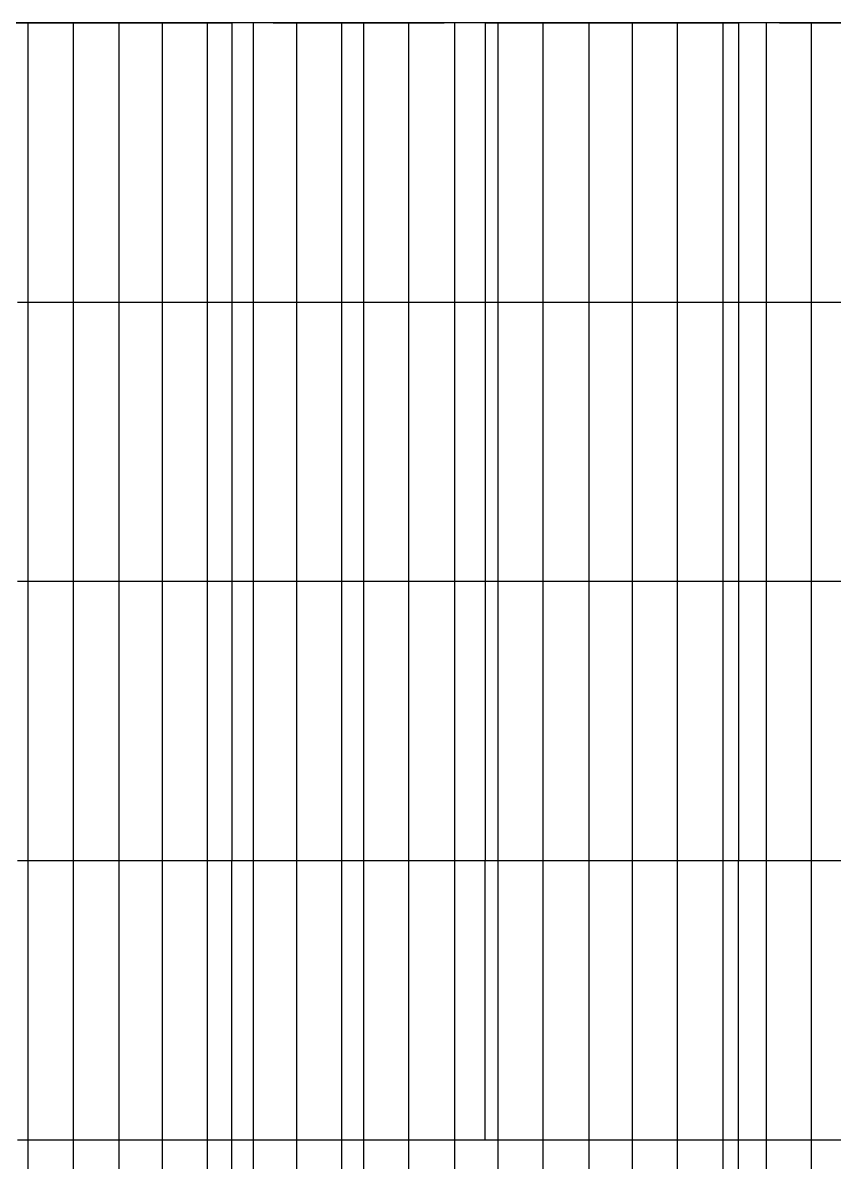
# Model space of a CAD drawing. Extents: x 0 to 304, y 106 to 158.
# Drawn here: x 170.37 to 189.11, y 131.28 to 157.6 of the extents above; entities that cross this region are included whole.
import ezdxf

# ---------------------------------------------------------------- set-up
doc = ezdxf.new("R2010")
doc.units = 0

msp = doc.modelspace()

# ---------------------------------------------------------------- linework, layer by layer
at = {"layer": 'main_merged'}
for p, q in [((176.15, 157.6, 4.8), (180.1, 157.6, 4.8)), ((176.15, 157.6, 9.6), (180.1, 157.6, 9.6)), ((176.15, 157.6, 14.4), (180.1, 157.6, 14.4)), ((187.85, 157.6, 4.8), (191.8, 157.6, 4.8)), ((187.85, 157.6, 9.6), (191.8, 157.6, 9.6)), ((187.85, 157.6, 14.4), (191.8, 157.6, 14.4)), ((170.25, 151.15, 4.8), (174.3, 151.15, 4.8)), ((170.25, 151.15, 9.6), (174.3, 151.15, 9.6)), ((170.25, 151.15, 14.4), (174.3, 151.15, 14.4)), ((181.95, 151.15, 4.8), (186, 151.15, 4.8)), ((181.95, 151.15, 9.6), (186, 151.15, 9.6)), ((181.95, 151.15, 14.4), (186, 151.15, 14.4)), ((170.25, 144.7, 4.8), (174.3, 144.7, 4.8)), ((170.25, 144.7, 9.6), (174.3, 144.7, 9.6)), ((170.25, 144.7, 14.4), (174.3, 144.7, 14.4)), ((181.95, 144.7, 4.8), (186, 144.7, 4.8)), ((181.95, 144.7, 9.6), (186, 144.7, 9.6)), ((181.95, 144.7, 14.4), (186, 144.7, 14.4)), ((170.25, 138.25, 4.8), (174.3, 138.25, 4.8)), ((170.25, 138.25, 9.6), (174.3, 138.25, 9.6)), ((170.25, 138.25, 14.4), (174.3, 138.25, 14.4)), ((181.95, 138.25, 4.8), (186, 138.25, 4.8)), ((181.95, 138.25, 9.6), (186, 138.25, 9.6)), ((181.95, 138.25, 14.4), (186, 138.25, 14.4)), ((170.25, 131.8, 4.8), (174.3, 131.8, 4.8)), ((170.25, 131.8, 9.6), (174.3, 131.8, 9.6)), ((170.25, 131.8, 14.4), (174.3, 131.8, 14.4)), ((181.95, 131.8, 4.8), (186, 131.8, 4.8)), ((181.95, 131.8, 9.6), (186, 131.8, 9.6)), ((181.95, 131.8, 14.4), (186, 131.8, 14.4))]:
    msp.add_line(p, q, dxfattribs=at)
at = {"layer": 'main_splited'}
for p, q in [((169.35, 157.6, 4.8), (175.2, 157.6, 4.8)), ((169.35, 157.6, 9.6), (175.2, 157.6, 9.6)), ((169.35, 157.6, 14.4), (175.2, 157.6, 14.4)), ((176.15, 157.6, 4.8), (175.2, 157.6, 4.8)), ((176.15, 157.6, 9.6), (175.2, 157.6, 9.6)), ((176.15, 157.6, 14.4), (175.2, 157.6, 14.4)), ((181.05, 157.6, 4.8), (180.1, 157.6, 4.8)), ((181.05, 157.6, 9.6), (180.1, 157.6, 9.6)), ((181.05, 157.6, 14.4), (180.1, 157.6, 14.4)), ((181.05, 157.6, 4.8), (186.9, 157.6, 4.8)), ((181.05, 157.6, 9.6), (186.9, 157.6, 9.6)), ((181.05, 157.6, 14.4), (186.9, 157.6, 14.4)), ((187.85, 157.6, 4.8), (186.9, 157.6, 4.8)), ((187.85, 157.6, 9.6), (186.9, 157.6, 9.6)), ((187.85, 157.6, 14.4), (186.9, 157.6, 14.4)), ((174.3, 151.15, 4.8), (175.2, 151.15, 4.8)), ((174.3, 151.15, 9.6), (175.2, 151.15, 9.6)), ((174.3, 151.15, 14.4), (175.2, 151.15, 14.4)), ((175.2, 151.15, 4.8), (181.05, 151.15, 4.8)), ((175.2, 151.15, 9.6), (181.05, 151.15, 9.6)), ((175.2, 151.15, 14.4), (181.05, 151.15, 14.4)), ((181.05, 151.15, 4.8), (181.95, 151.15, 4.8)), ((181.05, 151.15, 9.6), (181.95, 151.15, 9.6)), ((181.05, 151.15, 14.4), (181.95, 151.15, 14.4)), ((186, 151.15, 4.8), (186.9, 151.15, 4.8)), ((186, 151.15, 9.6), (186.9, 151.15, 9.6)), ((186, 151.15, 14.4), (186.9, 151.15, 14.4)), ((186.9, 151.15, 4.8), (192.75, 151.15, 4.8)), ((186.9, 151.15, 9.6), (192.75, 151.15, 9.6)), ((186.9, 151.15, 14.4), (192.75, 151.15, 14.4)), ((174.3, 144.7, 4.8), (175.2, 144.7, 4.8)), ((174.3, 144.7, 9.6), (175.2, 144.7, 9.6)), ((174.3, 144.7, 14.4), (175.2, 144.7, 14.4)), ((175.2, 144.7, 4.8), (181.05, 144.7, 4.8)), ((175.2, 144.7, 9.6), (181.05, 144.7, 9.6)), ((175.2, 144.7, 14.4), (181.05, 144.7, 14.4)), ((181.05, 144.7, 4.8), (181.95, 144.7, 4.8)), ((181.05, 144.7, 9.6), (181.95, 144.7, 9.6)), ((181.05, 144.7, 14.4), (181.95, 144.7, 14.4)), ((186, 144.7, 4.8), (186.9, 144.7, 4.8)), ((186, 144.7, 9.6), (186.9, 144.7, 9.6)), ((186, 144.7, 14.4), (186.9, 144.7, 14.4)), ((186.9, 144.7, 4.8), (192.75, 144.7, 4.8)), ((186.9, 144.7, 9.6), (192.75, 144.7, 9.6)), ((186.9, 144.7, 14.4), (192.75, 144.7, 14.4)), ((174.3, 138.25, 4.8), (175.2, 138.25, 4.8)), ((174.3, 138.25, 9.6), (175.2, 138.25, 9.6)), ((174.3, 138.25, 14.4), (175.2, 138.25, 14.4)), ((175.2, 138.25, 4.8), (181.05, 138.25, 4.8)), ((175.2, 138.25, 9.6), (181.05, 138.25, 9.6)), ((175.2, 138.25, 14.4), (181.05, 138.25, 14.4)), ((181.05, 138.25, 4.8), (181.95, 138.25, 4.8)), ((181.05, 138.25, 9.6), (181.95, 138.25, 9.6)), ((181.05, 138.25, 14.4), (181.95, 138.25, 14.4)), ((186, 138.25, 4.8), (186.9, 138.25, 4.8)), ((186, 138.25, 9.6), (186.9, 138.25, 9.6)), ((186, 138.25, 14.4), (186.9, 138.25, 14.4)), ((186.9, 138.25, 4.8), (192.75, 138.25, 4.8)), ((186.9, 138.25, 9.6), (192.75, 138.25, 9.6)), ((186.9, 138.25, 14.4), (192.75, 138.25, 14.4)), ((174.3, 131.8, 4.8), (175.2, 131.8, 4.8)), ((174.3, 131.8, 9.6), (175.2, 131.8, 9.6)), ((174.3, 131.8, 14.4), (175.2, 131.8, 14.4)), ((175.2, 131.8, 4.8), (181.05, 131.8, 4.8)), ((175.2, 131.8, 9.6), (181.05, 131.8, 9.6)), ((175.2, 131.8, 14.4), (181.05, 131.8, 14.4)), ((181.05, 131.8, 4.8), (181.95, 131.8, 4.8)), ((181.05, 131.8, 9.6), (181.95, 131.8, 9.6)), ((181.05, 131.8, 14.4), (181.95, 131.8, 14.4)), ((186, 131.8, 4.8), (186.9, 131.8, 4.8)), ((186, 131.8, 9.6), (186.9, 131.8, 9.6)), ((186, 131.8, 14.4), (186.9, 131.8, 14.4)), ((186.9, 131.8, 4.8), (192.75, 131.8, 4.8)), ((186.9, 131.8, 9.6), (192.75, 131.8, 9.6)), ((186.9, 131.8, 14.4), (192.75, 131.8, 14.4))]:
    msp.add_line(p, q, dxfattribs=at)
at = {"layer": 'RRO 200x300x6'}
for p, q in [((175.2, 157.6), (175.2, 157.6, 4.8)), ((175.2, 157.6, 4.8), (175.2, 157.6, 9.6)), ((175.2, 157.6, 9.6), (175.2, 157.6, 14.4)), ((181.05, 157.6), (181.05, 157.6, 4.8)), ((181.05, 157.6, 4.8), (181.05, 157.6, 9.6)), ((181.05, 157.6, 9.6), (181.05, 157.6, 14.4)), ((186.9, 157.6), (186.9, 157.6, 4.8)), ((186.9, 157.6, 4.8), (186.9, 157.6, 9.6)), ((186.9, 157.6, 9.6), (186.9, 157.6, 14.4)), ((175.2, 151.15), (175.2, 151.15, 4.8)), ((175.2, 151.15, 4.8), (175.2, 151.15, 9.6)), ((175.2, 151.15, 9.6), (175.2, 151.15, 14.4)), ((181.05, 151.15), (181.05, 151.15, 4.8)), ((181.05, 151.15, 4.8), (181.05, 151.15, 9.6)), ((181.05, 151.15, 9.6), (181.05, 151.15, 14.4)), ((186.9, 151.15), (186.9, 151.15, 4.8)), ((186.9, 151.15, 4.8), (186.9, 151.15, 9.6)), ((186.9, 151.15, 9.6), (186.9, 151.15, 14.4)), ((175.2, 144.7), (175.2, 144.7, 4.8)), ((175.2, 144.7, 4.8), (175.2, 144.7, 9.6)), ((175.2, 144.7, 9.6), (175.2, 144.7, 14.4)), ((181.05, 144.7), (181.05, 144.7, 4.8)), ((181.05, 144.7, 4.8), (181.05, 144.7, 9.6)), ((181.05, 144.7, 9.6), (181.05, 144.7, 14.4)), ((186.9, 144.7), (186.9, 144.7, 4.8)), ((186.9, 144.7, 4.8), (186.9, 144.7, 9.6)), ((186.9, 144.7, 9.6), (186.9, 144.7, 14.4)), ((175.2, 138.25), (175.2, 138.25, 4.8)), ((175.2, 138.25, 4.8), (175.2, 138.25, 9.6)), ((175.2, 138.25, 9.6), (175.2, 138.25, 14.4)), ((181.05, 138.25), (181.05, 138.25, 4.8)), ((181.05, 138.25, 4.8), (181.05, 138.25, 9.6)), ((181.05, 138.25, 9.6), (181.05, 138.25, 14.4)), ((186.9, 138.25), (186.9, 138.25, 4.8)), ((186.9, 138.25, 4.8), (186.9, 138.25, 9.6)), ((186.9, 138.25, 9.6), (186.9, 138.25, 14.4)), ((175.2, 131.8), (175.2, 131.8, 4.8)), ((175.2, 131.8, 4.8), (175.2, 131.8, 9.6)), ((175.2, 131.8, 9.6), (175.2, 131.8, 14.4)), ((181.05, 131.8), (181.05, 131.8, 4.8)), ((181.05, 131.8, 4.8), (181.05, 131.8, 9.6)), ((181.05, 131.8, 9.6), (181.05, 131.8, 14.4)), ((186.9, 131.8), (186.9, 131.8, 4.8)), ((186.9, 131.8, 4.8), (186.9, 131.8, 9.6)), ((186.9, 131.8, 9.6), (186.9, 131.8, 14.4))]:
    msp.add_line(p, q, dxfattribs=at)
at = {"layer": 'secondary'}
for p, q in [((170.49, 157.6, 4.8), (170.49, 151.15, 4.8)), ((170.49, 157.6, 9.6), (170.49, 151.15, 9.6)), ((170.49, 157.6, 14.4), (170.49, 151.15, 14.4)), ((171.53, 157.6, 4.8), (171.53, 151.15, 4.8)), ((171.53, 157.6, 9.6), (171.53, 151.15, 9.6)), ((171.53, 157.6, 14.4), (171.53, 151.15, 14.4)), ((172.59, 157.6, 4.8), (172.59, 151.15, 4.8)), ((172.59, 157.6, 9.6), (172.59, 151.15, 9.6)), ((172.59, 157.6, 14.4), (172.59, 151.15, 14.4)), ((173.59, 157.6, 4.8), (173.59, 151.15, 4.8)), ((173.59, 157.6, 9.6), (173.59, 151.15, 9.6)), ((173.59, 157.6, 14.4), (173.59, 151.15, 14.4)), ((174.63, 157.6, 4.8), (174.63, 151.15, 4.8)), ((174.63, 157.6, 9.6), (174.63, 151.15, 9.6)), ((174.63, 157.6, 14.4), (174.63, 151.15, 14.4)), ((175.69, 157.6, 4.8), (175.69, 151.15, 4.8)), ((175.69, 157.6, 9.6), (175.69, 151.15, 9.6)), ((175.69, 157.6, 14.4), (175.69, 151.15, 14.4)), ((176.69, 157.6, 4.8), (176.69, 151.15, 4.8)), ((176.69, 157.6, 9.6), (176.69, 151.15, 9.6)), ((176.69, 157.6, 14.4), (176.69, 151.15, 14.4)), ((177.73, 157.6, 4.8), (177.73, 151.15, 4.8)), ((177.73, 157.6, 9.6), (177.73, 151.15, 9.6)), ((177.73, 157.6, 14.4), (177.73, 151.15, 14.4)), ((178.24, 157.6, 4.8), (178.24, 151.15, 4.8)), ((178.24, 157.6, 9.6), (178.24, 151.15, 9.6)), ((178.24, 157.6, 14.4), (178.24, 151.15, 14.4)), ((179.28, 157.6, 4.8), (179.28, 151.15, 4.8)), ((179.28, 157.6, 9.6), (179.28, 151.15, 9.6)), ((179.28, 157.6, 14.4), (179.28, 151.15, 14.4)), ((180.34, 157.6, 4.8), (180.34, 151.15, 4.8)), ((180.34, 157.6, 9.6), (180.34, 151.15, 9.6)), ((180.34, 157.6, 14.4), (180.34, 151.15, 14.4)), ((181.34, 157.6, 4.8), (181.34, 151.15, 4.8)), ((181.34, 157.6, 9.6), (181.34, 151.15, 9.6)), ((181.34, 157.6, 14.4), (181.34, 151.15, 14.4)), ((182.38, 157.6, 4.8), (182.38, 151.15, 4.8)), ((182.38, 157.6, 9.6), (182.38, 151.15, 9.6)), ((182.38, 157.6, 14.4), (182.38, 151.15, 14.4)), ((183.44, 157.6, 4.8), (183.44, 151.15, 4.8)), ((183.44, 157.6, 9.6), (183.44, 151.15, 9.6)), ((183.44, 157.6, 14.4), (183.44, 151.15, 14.4)), ((184.44, 157.6, 4.8), (184.44, 151.15, 4.8)), ((184.44, 157.6, 9.6), (184.44, 151.15, 9.6)), ((184.44, 157.6, 14.4), (184.44, 151.15, 14.4)), ((185.48, 157.6, 4.8), (185.48, 151.15, 4.8)), ((185.48, 157.6, 9.6), (185.48, 151.15, 9.6)), ((185.48, 157.6, 14.4), (185.48, 151.15, 14.4)), ((186.54, 157.6, 4.8), (186.54, 151.15, 4.8)), ((186.54, 157.6, 9.6), (186.54, 151.15, 9.6)), ((186.54, 157.6, 14.4), (186.54, 151.15, 14.4)), ((187.54, 157.6, 4.8), (187.54, 151.15, 4.8)), ((187.54, 157.6, 9.6), (187.54, 151.15, 9.6)), ((187.54, 157.6, 14.4), (187.54, 151.15, 14.4)), ((188.58, 157.6, 4.8), (188.58, 151.15, 4.8)), ((188.58, 157.6, 9.6), (188.58, 151.15, 9.6)), ((188.58, 157.6, 14.4), (188.58, 151.15, 14.4)), ((170.49, 151.15, 4.8), (170.49, 144.7, 4.8)), ((170.49, 151.15, 9.6), (170.49, 144.7, 9.6)), ((170.49, 151.15, 14.4), (170.49, 144.7, 14.4)), ((171.53, 151.15, 4.8), (171.53, 144.7, 4.8)), ((171.53, 151.15, 9.6), (171.53, 144.7, 9.6)), ((171.53, 151.15, 14.4), (171.53, 144.7, 14.4)), ((172.59, 151.15, 4.8), (172.59, 144.7, 4.8)), ((172.59, 151.15, 9.6), (172.59, 144.7, 9.6)), ((172.59, 151.15, 14.4), (172.59, 144.7, 14.4)), ((173.59, 151.15, 4.8), (173.59, 144.7, 4.8)), ((173.59, 151.15, 9.6), (173.59, 144.7, 9.6)), ((173.59, 151.15, 14.4), (173.59, 144.7, 14.4)), ((174.63, 151.15, 4.8), (174.63, 144.7, 4.8)), ((174.63, 151.15, 9.6), (174.63, 144.7, 9.6)), ((174.63, 151.15, 14.4), (174.63, 144.7, 14.4)), ((175.69, 151.15, 4.8), (175.69, 144.7, 4.8)), ((175.69, 151.15, 9.6), (175.69, 144.7, 9.6)), ((175.69, 151.15, 14.4), (175.69, 144.7, 14.4)), ((176.69, 151.15, 4.8), (176.69, 144.7, 4.8)), ((176.69, 151.15, 9.6), (176.69, 144.7, 9.6)), ((176.69, 151.15, 14.4), (176.69, 144.7, 14.4)), ((177.73, 151.15, 4.8), (177.73, 144.7, 4.8)), ((177.73, 151.15, 9.6), (177.73, 144.7, 9.6)), ((177.73, 151.15, 14.4), (177.73, 144.7, 14.4)), ((178.24, 151.15, 4.8), (178.24, 144.7, 4.8)), ((178.24, 151.15, 9.6), (178.24, 144.7, 9.6)), ((178.24, 151.15, 14.4), (178.24, 144.7, 14.4)), ((179.28, 151.15, 4.8), (179.28, 144.7, 4.8)), ((179.28, 151.15, 9.6), (179.28, 144.7, 9.6)), ((179.28, 151.15, 14.4), (179.28, 144.7, 14.4)), ((180.34, 151.15, 4.8), (180.34, 144.7, 4.8)), ((180.34, 151.15, 9.6), (180.34, 144.7, 9.6)), ((180.34, 151.15, 14.4), (180.34, 144.7, 14.4)), ((181.34, 151.15, 4.8), (181.34, 144.7, 4.8)), ((181.34, 151.15, 9.6), (181.34, 144.7, 9.6)), ((181.34, 151.15, 14.4), (181.34, 144.7, 14.4)), ((182.38, 151.15, 4.8), (182.38, 144.7, 4.8)), ((182.38, 151.15, 9.6), (182.38, 144.7, 9.6)), ((182.38, 151.15, 14.4), (182.38, 144.7, 14.4)), ((183.44, 151.15, 4.8), (183.44, 144.7, 4.8)), ((183.44, 151.15, 9.6), (183.44, 144.7, 9.6)), ((183.44, 151.15, 14.4), (183.44, 144.7, 14.4)), ((184.44, 151.15, 4.8), (184.44, 144.7, 4.8)), ((184.44, 151.15, 9.6), (184.44, 144.7, 9.6)), ((184.44, 151.15, 14.4), (184.44, 144.7, 14.4)), ((185.48, 151.15, 4.8), (185.48, 144.7, 4.8)), ((185.48, 151.15, 9.6), (185.48, 144.7, 9.6)), ((185.48, 151.15, 14.4), (185.48, 144.7, 14.4)), ((186.54, 151.15, 4.8), (186.54, 144.7, 4.8)), ((186.54, 151.15, 9.6), (186.54, 144.7, 9.6)), ((186.54, 151.15, 14.4), (186.54, 144.7, 14.4)), ((187.54, 151.15, 4.8), (187.54, 144.7, 4.8)), ((187.54, 151.15, 9.6), (187.54, 144.7, 9.6)), ((187.54, 151.15, 14.4), (187.54, 144.7, 14.4)), ((188.58, 151.15, 4.8), (188.58, 144.7, 4.8)), ((188.58, 151.15, 9.6), (188.58, 144.7, 9.6)), ((188.58, 151.15, 14.4), (188.58, 144.7, 14.4)), ((170.49, 144.7, 4.8), (170.49, 138.25, 4.8)), ((170.49, 144.7, 9.6), (170.49, 138.25, 9.6)), ((170.49, 144.7, 14.4), (170.49, 138.25, 14.4)), ((171.53, 144.7, 4.8), (171.53, 138.25, 4.8)), ((171.53, 144.7, 9.6), (171.53, 138.25, 9.6)), ((171.53, 144.7, 14.4), (171.53, 138.25, 14.4)), ((172.59, 144.7, 4.8), (172.59, 138.25, 4.8)), ((172.59, 144.7, 9.6), (172.59, 138.25, 9.6)), ((172.59, 144.7, 14.4), (172.59, 138.25, 14.4)), ((173.59, 144.7, 4.8), (173.59, 138.25, 4.8)), ((173.59, 144.7, 9.6), (173.59, 138.25, 9.6)), ((173.59, 144.7, 14.4), (173.59, 138.25, 14.4)), ((174.63, 144.7, 4.8), (174.63, 138.25, 4.8)), ((174.63, 144.7, 9.6), (174.63, 138.25, 9.6)), ((174.63, 144.7, 14.4), (174.63, 138.25, 14.4)), ((175.69, 144.7, 4.8), (175.69, 138.25, 4.8)), ((175.69, 144.7, 9.6), (175.69, 138.25, 9.6)), ((175.69, 144.7, 14.4), (175.69, 138.25, 14.4)), ((176.69, 144.7, 4.8), (176.69, 138.25, 4.8)), ((176.69, 144.7, 9.6), (176.69, 138.25, 9.6)), ((176.69, 144.7, 14.4), (176.69, 138.25, 14.4)), ((177.73, 144.7, 4.8), (177.73, 138.25, 4.8)), ((177.73, 144.7, 9.6), (177.73, 138.25, 9.6)), ((177.73, 144.7, 14.4), (177.73, 138.25, 14.4)), ((178.24, 144.7, 4.8), (178.24, 138.25, 4.8)), ((178.24, 144.7, 9.6), (178.24, 138.25, 9.6)), ((178.24, 144.7, 14.4), (178.24, 138.25, 14.4)), ((179.28, 144.7, 4.8), (179.28, 138.25, 4.8)), ((179.28, 144.7, 9.6), (179.28, 138.25, 9.6)), ((179.28, 144.7, 14.4), (179.28, 138.25, 14.4)), ((180.34, 144.7, 4.8), (180.34, 138.25, 4.8)), ((180.34, 144.7, 9.6), (180.34, 138.25, 9.6)), ((180.34, 144.7, 14.4), (180.34, 138.25, 14.4)), ((181.34, 144.7, 4.8), (181.34, 138.25, 4.8)), ((181.34, 144.7, 9.6), (181.34, 138.25, 9.6)), ((181.34, 144.7, 14.4), (181.34, 138.25, 14.4)), ((182.38, 144.7, 4.8), (182.38, 138.25, 4.8)), ((182.38, 144.7, 9.6), (182.38, 138.25, 9.6)), ((182.38, 144.7, 14.4), (182.38, 138.25, 14.4)), ((183.44, 144.7, 4.8), (183.44, 138.25, 4.8)), ((183.44, 144.7, 9.6), (183.44, 138.25, 9.6)), ((183.44, 144.7, 14.4), (183.44, 138.25, 14.4)), ((184.44, 144.7, 4.8), (184.44, 138.25, 4.8)), ((184.44, 144.7, 9.6), (184.44, 138.25, 9.6)), ((184.44, 144.7, 14.4), (184.44, 138.25, 14.4)), ((185.48, 144.7, 4.8), (185.48, 138.25, 4.8)), ((185.48, 144.7, 9.6), (185.48, 138.25, 9.6)), ((185.48, 144.7, 14.4), (185.48, 138.25, 14.4)), ((186.54, 144.7, 4.8), (186.54, 138.25, 4.8)), ((186.54, 144.7, 9.6), (186.54, 138.25, 9.6)), ((186.54, 144.7, 14.4), (186.54, 138.25, 14.4)), ((187.54, 144.7, 4.8), (187.54, 138.25, 4.8)), ((187.54, 144.7, 9.6), (187.54, 138.25, 9.6)), ((187.54, 144.7, 14.4), (187.54, 138.25, 14.4)), ((188.58, 144.7, 4.8), (188.58, 138.25, 4.8)), ((188.58, 144.7, 9.6), (188.58, 138.25, 9.6)), ((188.58, 144.7, 14.4), (188.58, 138.25, 14.4)), ((170.49, 138.25, 4.8), (170.49, 131.8, 4.8)), ((170.49, 138.25, 9.6), (170.49, 131.8, 9.6)), ((170.49, 138.25, 14.4), (170.49, 131.8, 14.4)), ((171.53, 138.25, 4.8), (171.53, 131.8, 4.8)), ((171.53, 138.25, 9.6), (171.53, 131.8, 9.6)), ((171.53, 138.25, 14.4), (171.53, 131.8, 14.4)), ((172.59, 138.25, 4.8), (172.59, 131.8, 4.8)), ((172.59, 138.25, 9.6), (172.59, 131.8, 9.6)), ((172.59, 138.25, 14.4), (172.59, 131.8, 14.4)), ((173.59, 138.25, 4.8), (173.59, 131.8, 4.8)), ((173.59, 138.25, 9.6), (173.59, 131.8, 9.6)), ((173.59, 138.25, 14.4), (173.59, 131.8, 14.4)), ((174.63, 138.25, 4.8), (174.63, 131.8, 4.8)), ((174.63, 138.25, 9.6), (174.63, 131.8, 9.6)), ((174.63, 138.25, 14.4), (174.63, 131.8, 14.4)), ((175.69, 138.25, 4.8), (175.69, 131.8, 4.8)), ((175.69, 138.25, 9.6), (175.69, 131.8, 9.6)), ((175.69, 138.25, 14.4), (175.69, 131.8, 14.4)), ((176.69, 138.25, 4.8), (176.69, 131.8, 4.8)), ((176.69, 138.25, 9.6), (176.69, 131.8, 9.6)), ((176.69, 138.25, 14.4), (176.69, 131.8, 14.4)), ((177.73, 138.25, 4.8), (177.73, 131.8, 4.8)), ((177.73, 138.25, 9.6), (177.73, 131.8, 9.6)), ((177.73, 138.25, 14.4), (177.73, 131.8, 14.4)), ((178.24, 138.25, 4.8), (178.24, 131.8, 4.8)), ((178.24, 138.25, 9.6), (178.24, 131.8, 9.6)), ((178.24, 138.25, 14.4), (178.24, 131.8, 14.4)), ((179.28, 138.25, 4.8), (179.28, 131.8, 4.8)), ((179.28, 138.25, 9.6), (179.28, 131.8, 9.6)), ((179.28, 138.25, 14.4), (179.28, 131.8, 14.4)), ((180.34, 138.25, 4.8), (180.34, 131.8, 4.8)), ((180.34, 138.25, 9.6), (180.34, 131.8, 9.6)), ((180.34, 138.25, 14.4), (180.34, 131.8, 14.4)), ((181.34, 138.25, 4.8), (181.34, 131.8, 4.8)), ((181.34, 138.25, 9.6), (181.34, 131.8, 9.6)), ((181.34, 138.25, 14.4), (181.34, 131.8, 14.4)), ((182.38, 138.25, 4.8), (182.38, 131.8, 4.8)), ((182.38, 138.25, 9.6), (182.38, 131.8, 9.6)), ((182.38, 138.25, 14.4), (182.38, 131.8, 14.4)), ((183.44, 138.25, 4.8), (183.44, 131.8, 4.8)), ((183.44, 138.25, 9.6), (183.44, 131.8, 9.6)), ((183.44, 138.25, 14.4), (183.44, 131.8, 14.4)), ((184.44, 138.25, 4.8), (184.44, 131.8, 4.8)), ((184.44, 138.25, 9.6), (184.44, 131.8, 9.6)), ((184.44, 138.25, 14.4), (184.44, 131.8, 14.4)), ((185.48, 138.25, 4.8), (185.48, 131.8, 4.8)), ((185.48, 138.25, 9.6), (185.48, 131.8, 9.6)), ((185.48, 138.25, 14.4), (185.48, 131.8, 14.4)), ((186.54, 138.25, 4.8), (186.54, 131.8, 4.8)), ((186.54, 138.25, 9.6), (186.54, 131.8, 9.6)), ((186.54, 138.25, 14.4), (186.54, 131.8, 14.4)), ((187.54, 138.25, 4.8), (187.54, 131.8, 4.8)), ((187.54, 138.25, 9.6), (187.54, 131.8, 9.6)), ((187.54, 138.25, 14.4), (187.54, 131.8, 14.4)), ((188.58, 138.25, 4.8), (188.58, 131.8, 4.8)), ((188.58, 138.25, 9.6), (188.58, 131.8, 9.6)), ((188.58, 138.25, 14.4), (188.58, 131.8, 14.4)), ((170.49, 131.8, 4.8), (170.49, 125.35, 4.8)), ((170.49, 131.8, 9.6), (170.49, 125.35, 9.6)), ((170.49, 131.8, 14.4), (170.49, 125.35, 14.4)), ((171.53, 131.8, 4.8), (171.53, 125.35, 4.8)), ((171.53, 131.8, 9.6), (171.53, 125.35, 9.6)), ((171.53, 131.8, 14.4), (171.53, 125.35, 14.4)), ((172.59, 131.8, 4.8), (172.59, 125.35, 4.8)), ((172.59, 131.8, 9.6), (172.59, 125.35, 9.6)), ((172.59, 131.8, 14.4), (172.59, 125.35, 14.4)), ((173.59, 131.8, 4.8), (173.59, 125.35, 4.8)), ((173.59, 131.8, 9.6), (173.59, 125.35, 9.6)), ((173.59, 131.8, 14.4), (173.59, 125.35, 14.4)), ((174.63, 131.8, 4.8), (174.63, 125.35, 4.8)), ((174.63, 131.8, 9.6), (174.63, 125.35, 9.6)), ((174.63, 131.8, 14.4), (174.63, 125.35, 14.4)), ((175.69, 131.8, 4.8), (175.69, 125.35, 4.8)), ((175.69, 131.8, 9.6), (175.69, 125.35, 9.6)), ((175.69, 131.8, 14.4), (175.69, 125.35, 14.4)), ((176.69, 131.8, 4.8), (176.69, 125.35, 4.8)), ((176.69, 131.8, 9.6), (176.69, 125.35, 9.6)), ((176.69, 131.8, 14.4), (176.69, 125.35, 14.4)), ((177.73, 131.8, 4.8), (177.73, 125.35, 4.8)), ((177.73, 131.8, 9.6), (177.73, 125.35, 9.6)), ((177.73, 131.8, 14.4), (177.73, 125.35, 14.4)), ((178.24, 131.8, 4.8), (178.24, 125.35, 4.8)), ((178.24, 131.8, 9.6), (178.24, 125.35, 9.6)), ((178.24, 131.8, 14.4), (178.24, 125.35, 14.4)), ((179.28, 131.8, 4.8), (179.28, 125.35, 4.8)), ((179.28, 131.8, 9.6), (179.28, 125.35, 9.6)), ((179.28, 131.8, 14.4), (179.28, 125.35, 14.4)), ((180.34, 131.8, 4.8), (180.34, 125.35, 4.8)), ((180.34, 131.8, 9.6), (180.34, 125.35, 9.6)), ((180.34, 131.8, 14.4), (180.34, 125.35, 14.4)), ((181.34, 131.8, 4.8), (181.34, 125.35, 4.8)), ((181.34, 131.8, 9.6), (181.34, 125.35, 9.6)), ((181.34, 131.8, 14.4), (181.34, 125.35, 14.4)), ((182.38, 131.8, 4.8), (182.38, 125.35, 4.8)), ((182.38, 131.8, 9.6), (182.38, 125.35, 9.6)), ((182.38, 131.8, 14.4), (182.38, 125.35, 14.4)), ((183.44, 131.8, 4.8), (183.44, 125.35, 4.8)), ((183.44, 131.8, 9.6), (183.44, 125.35, 9.6)), ((183.44, 131.8, 14.4), (183.44, 125.35, 14.4)), ((184.44, 131.8, 4.8), (184.44, 125.35, 4.8)), ((184.44, 131.8, 9.6), (184.44, 125.35, 9.6)), ((184.44, 131.8, 14.4), (184.44, 125.35, 14.4)), ((185.48, 131.8, 4.8), (185.48, 125.35, 4.8)), ((185.48, 131.8, 9.6), (185.48, 125.35, 9.6)), ((185.48, 131.8, 14.4), (185.48, 125.35, 14.4)), ((186.54, 131.8, 4.8), (186.54, 125.35, 4.8)), ((186.54, 131.8, 9.6), (186.54, 125.35, 9.6)), ((186.54, 131.8, 14.4), (186.54, 125.35, 14.4)), ((187.54, 131.8, 4.8), (187.54, 125.35, 4.8)), ((187.54, 131.8, 9.6), (187.54, 125.35, 9.6)), ((187.54, 131.8, 14.4), (187.54, 125.35, 14.4)), ((188.58, 131.8, 4.8), (188.58, 125.35, 4.8)), ((188.58, 131.8, 9.6), (188.58, 125.35, 9.6)), ((188.58, 131.8, 14.4), (188.58, 125.35, 14.4))]:
    msp.add_line(p, q, dxfattribs=at)
at = {"layer": 'shell'}
for points in [[(0.15, 106, 4.8), (303.525, 106, 4.8), (303.525, 157.6, 4.8), (0.15, 157.6, 4.8)], [(0.15, 106, 9.6), (303.525, 106, 9.6), (303.525, 157.6, 9.6), (0.15, 157.6, 9.6)], [(0.15, 106, 14.4), (303.525, 106, 14.4), (303.525, 157.6, 14.4), (0.15, 157.6, 14.4)]]:
    msp.add_3dface(points, dxfattribs=at)
at = {"layer": 'stabilization'}
for p, q in [((175.2, 157.6, 4.8), (175.2, 151.15, 4.8)), ((175.2, 157.6, 9.6), (175.2, 151.15, 9.6)), ((175.2, 157.6, 14.4), (175.2, 151.15, 14.4)), ((181.05, 157.6, 4.8), (181.05, 151.15, 4.8)), ((181.05, 157.6, 9.6), (181.05, 151.15, 9.6)), ((181.05, 157.6, 14.4), (181.05, 151.15, 14.4)), ((186.9, 157.6, 4.8), (186.9, 151.15, 4.8)), ((186.9, 157.6, 9.6), (186.9, 151.15, 9.6)), ((186.9, 157.6, 14.4), (186.9, 151.15, 14.4)), ((175.2, 151.15, 4.8), (175.2, 144.7, 4.8)), ((175.2, 151.15, 9.6), (175.2, 144.7, 9.6)), ((175.2, 151.15, 14.4), (175.2, 144.7, 14.4)), ((181.05, 151.15, 4.8), (181.05, 144.7, 4.8)), ((181.05, 151.15, 9.6), (181.05, 144.7, 9.6)), ((181.05, 151.15, 14.4), (181.05, 144.7, 14.4)), ((186.9, 151.15, 4.8), (186.9, 144.7, 4.8)), ((186.9, 151.15, 9.6), (186.9, 144.7, 9.6)), ((186.9, 151.15, 14.4), (186.9, 144.7, 14.4)), ((175.2, 144.7, 4.8), (175.2, 138.25, 4.8)), ((175.2, 144.7, 9.6), (175.2, 138.25, 9.6)), ((175.2, 144.7, 14.4), (175.2, 138.25, 14.4)), ((181.05, 144.7, 4.8), (181.05, 138.25, 4.8)), ((181.05, 144.7, 9.6), (181.05, 138.25, 9.6)), ((181.05, 144.7, 14.4), (181.05, 138.25, 14.4)), ((186.9, 144.7, 4.8), (186.9, 138.25, 4.8)), ((186.9, 144.7, 9.6), (186.9, 138.25, 9.6)), ((186.9, 144.7, 14.4), (186.9, 138.25, 14.4)), ((181.05, 131.8, 4.8), (181.05, 138.25, 4.8)), ((181.05, 131.8, 9.6), (181.05, 138.25, 9.6)), ((181.05, 131.8, 14.4), (181.05, 138.25, 14.4)), ((175.2, 125.35, 4.8), (175.2, 131.8, 4.8)), ((175.2, 125.35, 9.6), (175.2, 131.8, 9.6)), ((175.2, 125.35, 14.4), (175.2, 131.8, 14.4)), ((186.9, 125.35, 4.8), (186.9, 131.8, 4.8)), ((186.9, 125.35, 9.6), (186.9, 131.8, 9.6)), ((186.9, 125.35, 14.4), (186.9, 131.8, 14.4))]:
    msp.add_line(p, q, dxfattribs=at)
at = {"layer": 'stabilization_double'}
for p, q in [((175.2, 131.8, 4.8), (175.2, 138.25, 4.8)), ((175.2, 131.8, 9.6), (175.2, 138.25, 9.6)), ((175.2, 131.8, 14.4), (175.2, 138.25, 14.4)), ((186.9, 131.8, 4.8), (186.9, 138.25, 4.8)), ((186.9, 131.8, 9.6), (186.9, 138.25, 9.6)), ((186.9, 131.8, 14.4), (186.9, 138.25, 14.4))]:
    msp.add_line(p, q, dxfattribs=at)

doc.saveas('drawing.dxf')
